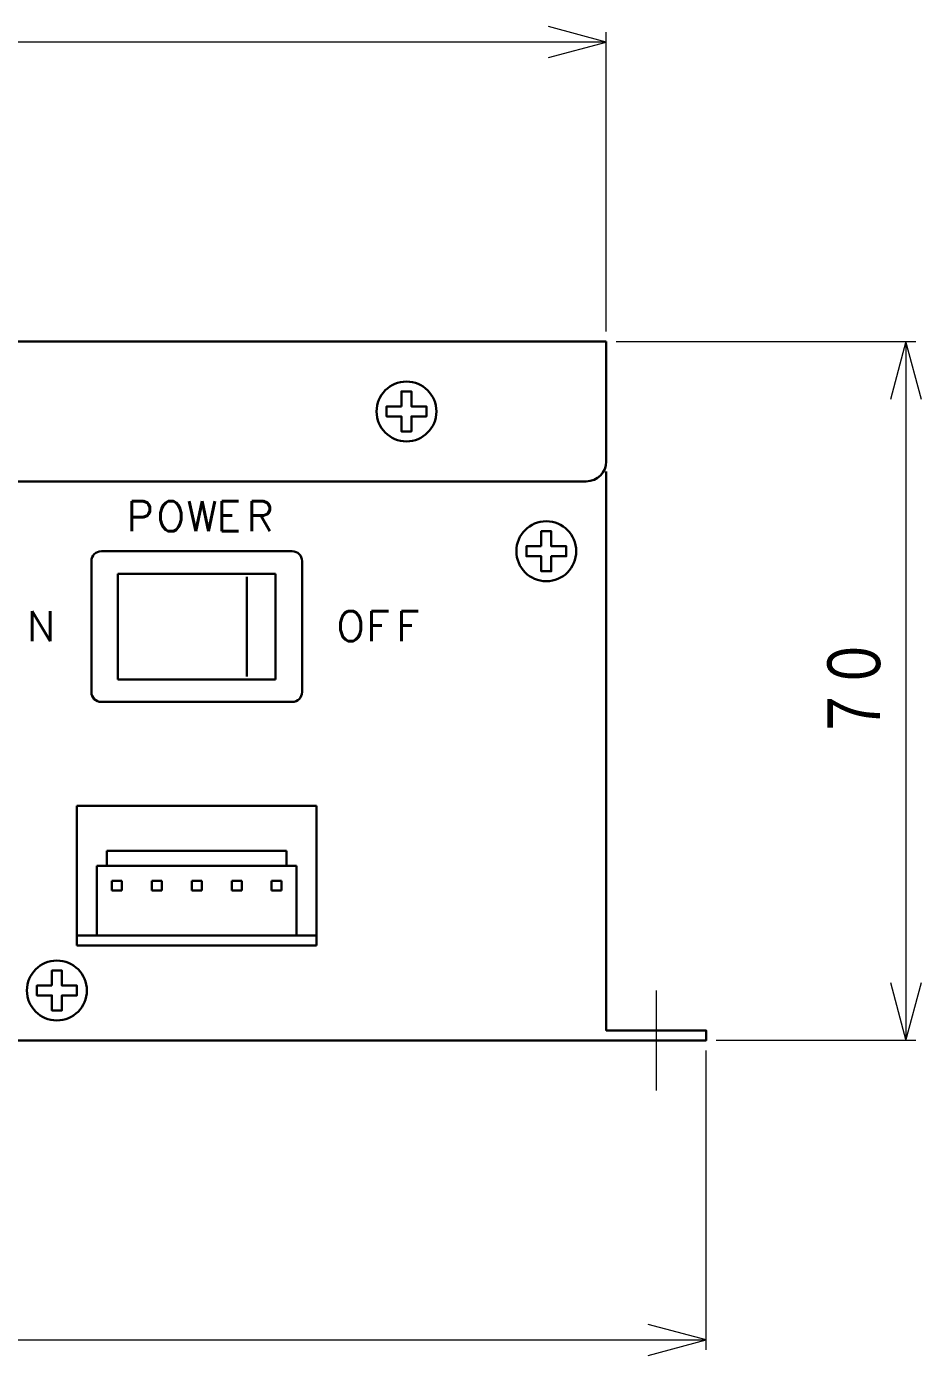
# Model space of a CAD drawing. Header units: millimetres. Extents: x 250 to 753, y -2 to 305.
# Drawn here: x 653.3 to 742.9, y -2.3 to 130.9 of the extents above; entities that cross this region are included whole.
import ezdxf

# ---------------------------------------------------------------- set-up
doc = ezdxf.new("R2010")
doc.units = ezdxf.units.MM
doc.layers.get('0').update_dxf_attribs({"lineweight": 30})
doc.layers.add('寸法', color=7, linetype='Continuous', lineweight=15)
doc.styles.add('BIGFONT', font='txt.shx', dxfattribs={"bigfont": 'bigfont'})
doc.styles.get("Standard").update_dxf_attribs({"font": 'txt', "bigfont": 'extfont2.shx'})

# ---------------------------------------------------------------- blocks, each defined once
blk = doc.blocks.new('A$C4EA10562')
for p, q in [((315, 70), (460, 70)), ((460, 70), (460, 58)), ((458, 56), (316.9964, 56)), ((408.45, 48), (408.45, 34.9)), ((428.55, 49), (409.45, 49)), ((429.55, 34.9), (429.55, 48)), ((411.1, 46.75), (426.9, 46.75)), ((411.1, 36.15), (411.1, 46.75)), ((426.9, 46.75), (426.9, 36.15)), ((424, 46.45), (424, 36.45)), ((426.9, 36.15), (411.1, 36.15)), ((409.45, 33.9), (428.55, 33.9)), ((407, 23.5), (431, 23.5)), ((407, 9.5), (407, 23.5)), ((431, 23.5), (431, 9.5)), ((410, 19), (428, 19)), ((410, 17.5), (410, 19)), ((428, 19), (428, 17.5)), ((409, 17.5), (429, 17.5)), ((409, 10.5), (409, 17.5)), ((428, 17.5), (410, 17.5)), ((429, 17.5), (429, 10.5)), ((410.5, 16), (411.5, 16)), ((410.5, 15), (410.5, 16)), ((411.5, 16), (411.5, 15)), ((414.5, 16), (415.5, 16)), ((414.5, 15), (414.5, 16)), ((415.5, 16), (415.5, 15)), ((418.5, 16), (419.5, 16)), ((418.5, 15), (418.5, 16)), ((419.5, 16), (419.5, 15)), ((422.5, 16), (423.5, 16)), ((422.5, 15), (422.5, 16)), ((423.5, 16), (423.5, 15)), ((426.5, 16), (427.5, 16)), ((426.5, 15), (426.5, 16)), ((427.5, 16), (427.5, 15)), ((411.5, 15), (410.5, 15)), ((415.5, 15), (414.5, 15)), ((419.5, 15), (418.5, 15)), ((423.5, 15), (422.5, 15)), ((427.5, 15), (426.5, 15)), ((407, 10.5), (431, 10.5)), ((431, 9.5), (407, 9.5)), ((429, 10.5), (409, 10.5)), ((196, 0), (454, 0))]:
    blk.add_line(p, q)
for points in [[(439.5, 63.5), (438, 63.5), (438, 62.5), (439.5, 62.5), (439.5, 61), (440.5, 61), (440.5, 62.5), (442, 62.5), (442, 63.5), (440.5, 63.5), (440.5, 65), (439.5, 65), (439.5, 63.5)], [(190, 57), (190, 1), (180, 1), (180, 0), (470, 0), (470, 1), (460, 1), (460, 57)], [(453.5, 49.5), (452, 49.5), (452, 48.5), (453.5, 48.5), (453.5, 47), (454.5, 47), (454.5, 48.5), (456, 48.5), (456, 49.5), (454.5, 49.5), (454.5, 51), (453.5, 51), (453.5, 49.5)], [(404.5, 5.5), (403, 5.5), (403, 4.5), (404.5, 4.5), (404.5, 3), (405.5, 3), (405.5, 4.5), (407, 4.5), (407, 5.5), (405.5, 5.5), (405.5, 7), (404.5, 7), (404.5, 5.5)]]:
    blk.add_lwpolyline(points)
for centre in [(440, 63), (454, 49), (405, 5)]:
    blk.add_circle(centre, 3)
for centre, radius, start, end in [((458, 58), 2, 270, 0), ((409.45, 48), 1, 90, 180), ((428.55, 48), 1, 0, 90), ((409.45, 34.9), 1, 180, 270), ((428.55, 34.9), 1, 270, 0)]:
    blk.add_arc(centre, radius, start, end)
for s, p in [('P', (412, 51)), ('O', (415, 51)), ('W', (418, 51)), ('E', (421, 51)), ('R', (424, 51)), ('N', (402, 40)), ('O', (433, 40)), ('F', (436, 40)), ('F', (439, 40))]:
    blk.add_text(s, height=3).set_placement(p)
blk = doc.blocks.new('A$C49DB34CD')
for p, q in [((460, 101), (454.2044, 102.5529)), ((460, 72), (460, 102)), ((460, 101), (190, 101)), ((454.2044, 99.4471), (460, 101)), ((461, 71), (491, 71)), ((490, 71), (488.4471, 65.2044)), ((490, 71), (490, 1)), ((491.5529, 65.2044), (490, 71)), ((488.4471, 6.7956), (490, 1)), ((490, 1), (491.5529, 6.7956)), ((465, 6), (465, -4)), ((470, -30), (470, 0)), ((491, 1), (471, 1)), ((470, -29), (464.2044, -27.4471)), ((180, -29), (470, -29)), ((464.2044, -30.5529), (470, -29))]:
    blk.add_line(p, q)
at = {"style": 'BIGFONT', "width": 0.833}
for s, p in [('０', (488, 36)), ('７', (488, 30.9999))]:
    blk.add_text(s, height=6, rotation=90, dxfattribs=at).set_placement(p)

msp = doc.modelspace()

# ---------------------------------------------------------------- block references
msp.add_blockref('A$C4EA10562', (251.35, 29.3))
at = {"layer": '寸法'}
msp.add_blockref('A$C49DB34CD', (251.35, 28.3), dxfattribs=at)

doc.saveas('drawing.dxf')
